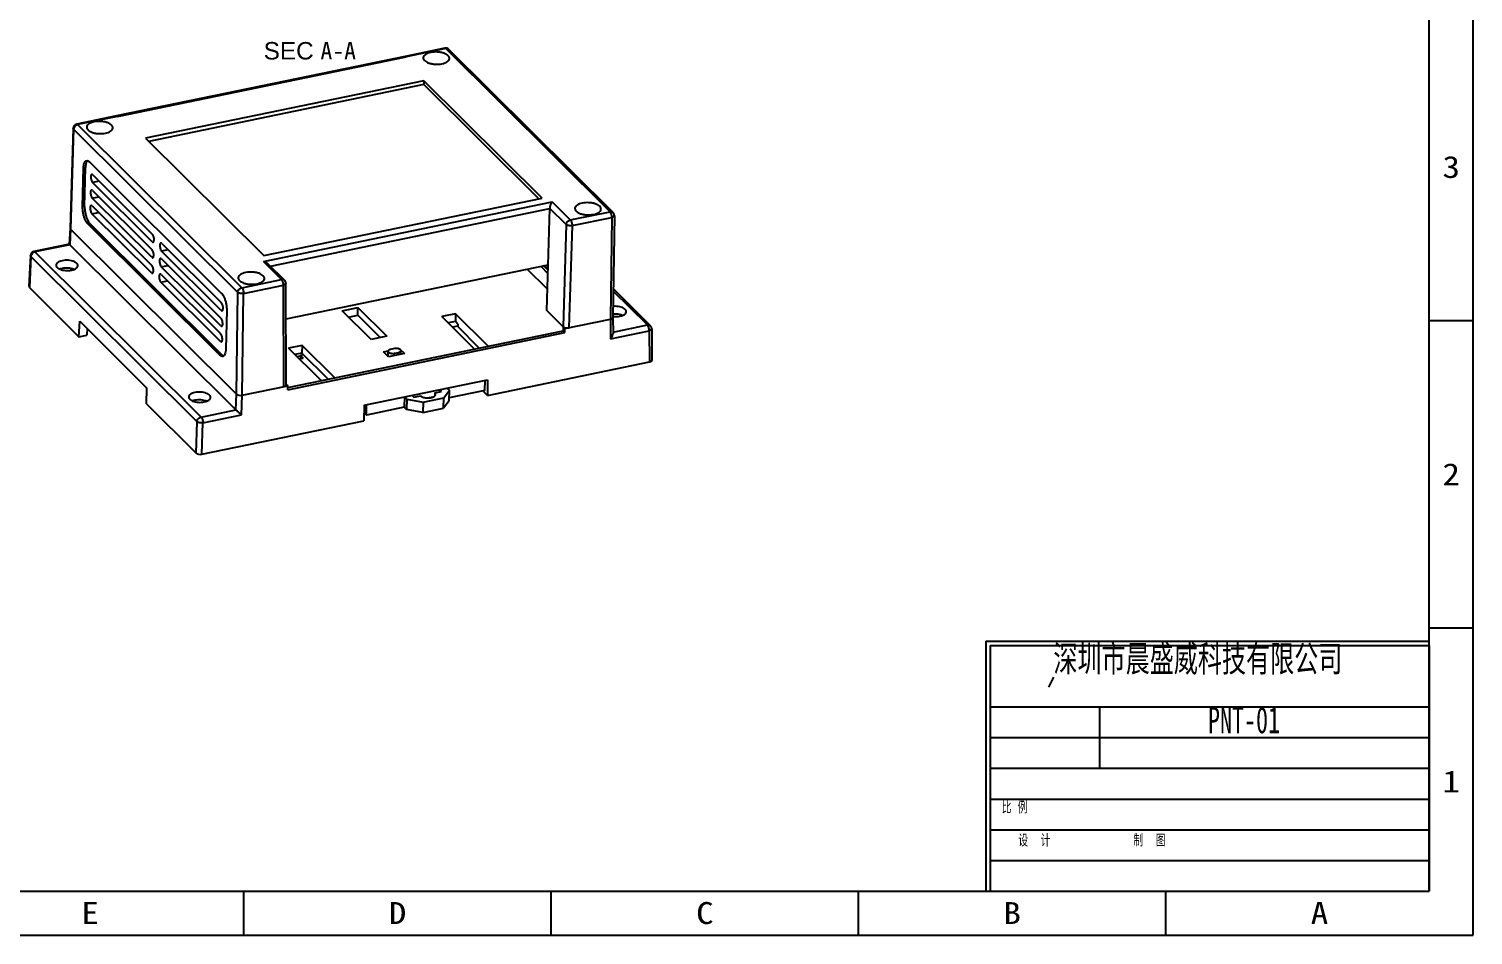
# Model space of a CAD drawing. Header units: millimetres. Extents: x -3453 to -2859, y 3361 to 3781.
# Drawn here: x -3188.4 to -2859.4, y 3361 to 3567.4 of the extents above; entities that cross this region are included whole.
import ezdxf
from ezdxf.enums import TextEntityAlignment as Align

# ---------------------------------------------------------------- set-up
doc = ezdxf.new("R2010")
doc.units = ezdxf.units.MM
doc.header["$LTSCALE"] = 0.5
doc.layers.add('02___PRT_ALL_AXES', color=7, linetype='Continuous')
doc.layers.add('dim', color=3, linetype='Continuous')
doc.styles.add('romans', font='romans.shx', dxfattribs={"width": 0.75, "bigfont": 'fangsong.shx'})
doc.styles.add('TEXTSTYLE_0', font='txt', dxfattribs={"width": 0.8})
doc.styles.add('xs', font='', dxfattribs={"width": 0.67})
doc.styles.add('图框', font='')
doc.styles.get('xs').set_extended_font_data('NSimSun')
doc.styles.get('图框').set_extended_font_data('SimSun')

# ---------------------------------------------------------------- blocks, each defined once
blk = doc.blocks.new('SUN_6HWZ35TKK40GSGJE8VEUYAXIAKM')
at = {"color": 7, "linetype": 'Continuous'}
for p, q in [((0, 0), (0, 420)), ((-10, 10), (-10, 410)), ((-10, 140), (0, 140)), ((-10, 70), (0, 70)), ((-584, 10), (-10, 10)), ((-280, 0), (-280, 10)), ((-210, 0), (-210, 10)), ((-140, 0), (-140, 10)), ((-70, 0), (-70, 10)), ((-594, 0), (0, 0))]:
    blk.add_line(p, q, dxfattribs=at)
at = {"color": 2, "linetype": 'Continuous', "style": 'TEXTSTYLE_0'}
for s, width, p, p2 in [('3', 1.2, (-6.99, 172.5), (-2.99, 172.5)), ('2', 1.2, (-6.99, 102.5), (-2.99, 102.5)), ('1', 2.4, (-6.99, 32.5), (-2.99, 32.5)), ('E', 1.2, (-316.99, 2.53), (-312.99, 2.53)), ('D', 1.2, (-246.99, 2.53), (-242.99, 2.53)), ('C', 1.2, (-176.99, 2.53), (-172.99, 2.53)), ('B', 1.2, (-106.99, 2.53), (-102.99, 2.53)), ('A', 1.2, (-36.99, 2.53), (-32.99, 2.53))]:
    blk.add_text(s, height=5, dxfattribs=dict(at, width=width)).set_placement(p, p2, align=Align.FIT)

msp = doc.modelspace()

# ---------------------------------------------------------------- linework, layer by layer
at = {"color": 7, "linetype": 'Continuous'}
for p, q in [((-3093.6, 3563.023), (-3102.66, 3561.153)), ((-3093.379, 3562.927), (-3102.439, 3561.058)), ((-3055.985, 3525.758), (-3093.379, 3562.927)), ((-3055.3, 3525.584), (-3092.693, 3562.753)), ((-3102.66, 3561.153), (-3168.412, 3547.587)), ((-3168.191, 3547.492), (-3102.439, 3561.058)), ((-3098.362, 3555.595), (-3161.762, 3542.514)), ((-3098.382, 3554.711), (-3161.029, 3541.785)), ((-3098.362, 3555.595), (-3098.382, 3554.711)), ((-3072.226, 3528.712), (-3098.382, 3554.711)), ((-3071.473, 3528.867), (-3098.362, 3555.595)), ((-3168.412, 3547.587), (-3177.472, 3545.718)), ((-3168.191, 3547.492), (-3177.251, 3545.623)), ((-3178.27, 3544.77), (-3178.976, 3521.976)), ((-3178.172, 3544.553), (-3178.878, 3521.765)), ((-3178.172, 3544.553), (-3140.778, 3507.384)), ((-3177.251, 3545.623), (-3139.857, 3508.454)), ((-3161.762, 3542.514), (-3134.873, 3515.786)), ((-3174.58, 3537.097), (-3144.54, 3507.237)), ((-3176.13, 3526.893), (-3175.933, 3535.732)), ((-3175.482, 3535.825), (-3175.933, 3535.732)), ((-3175.679, 3526.986), (-3175.482, 3535.825)), ((-3173.799, 3534.152), (-3160.247, 3520.681)), ((-3173.878, 3530.616), (-3160.325, 3517.145)), ((-3172.333, 3532.695), (-3173.838, 3532.384)), ((-3160.286, 3518.913), (-3173.838, 3532.384)), ((-3175.679, 3526.986), (-3176.13, 3526.893)), ((-3173.956, 3527.081), (-3160.404, 3513.61)), ((-3173.917, 3528.848), (-3172.412, 3529.159)), ((-3160.364, 3515.377), (-3173.917, 3528.848)), ((-3134.927, 3514.428), (-3069.175, 3527.994)), ((-3134.873, 3515.786), (-3071.473, 3528.867)), ((-3133.353, 3513.37), (-3069.665, 3526.511)), ((-3070.389, 3503.234), (-3069.665, 3526.511)), ((-3065.966, 3522.834), (-3069.665, 3526.511)), ((-3065.045, 3523.889), (-3069.175, 3527.994)), ((-3173.995, 3525.313), (-3172.49, 3525.623)), ((-3160.443, 3511.842), (-3173.995, 3525.313)), ((-3065.045, 3523.889), (-3055.985, 3525.758)), ((-3064.633, 3522.592), (-3055.573, 3524.461)), ((-3055.573, 3524.461), (-3055.888, 3501.269)), ((-3055.005, 3524.861), (-3055.32, 3501.677)), ((-3178.976, 3521.98), (-3179.153, 3518.365)), ((-3178.879, 3521.765), (-3179.05, 3518.247)), ((-3178.879, 3521.765), (-3141.093, 3484.207)), ((-3174.443, 3523.047), (-3174.894, 3522.954)), ((-3144.854, 3493.095), (-3174.894, 3522.954)), ((-3144.403, 3493.188), (-3174.443, 3523.047)), ((-3065.966, 3522.834), (-3066.69, 3499.558)), ((-3064.633, 3522.592), (-3065.357, 3499.315)), ((-3179.143, 3518.378), (-3187.207, 3516.714)), ((-3179.057, 3518.254), (-3186.985, 3516.618)), ((-3186.985, 3516.618), (-3149.125, 3478.985)), ((-3141.204, 3480.628), (-3179.05, 3518.247)), ((-3159.9, 3518.993), (-3160.286, 3518.913)), ((-3156.623, 3517.079), (-3158.128, 3516.768)), ((-3144.576, 3503.297), (-3158.128, 3516.768)), ((-3158.089, 3518.536), (-3144.536, 3505.065)), ((-3188.004, 3515.783), (-3188.348, 3508.725)), ((-3187.906, 3515.564), (-3188.25, 3508.511)), ((-3187.906, 3515.564), (-3150.046, 3477.93)), ((-3159.979, 3515.457), (-3160.364, 3515.377)), ((-3158.206, 3513.232), (-3156.701, 3513.543)), ((-3158.167, 3515), (-3144.615, 3501.529)), ((-3134.927, 3514.428), (-3130.797, 3510.323)), ((-3133.912, 3513.926), (-3130.112, 3510.148)), ((-3129.784, 3501.38), (-3070.063, 3513.701)), ((-3071.779, 3513.347), (-3070.125, 3511.703)), ((-3070.101, 3512.47), (-3071.121, 3513.483)), ((-3070.093, 3512.735), (-3070.894, 3513.53)), ((-3178.74, 3512.447), (-3178.733, 3512.811)), ((-3160.057, 3511.921), (-3160.443, 3511.842)), ((-3158.246, 3511.464), (-3144.693, 3497.993)), ((-3144.654, 3499.761), (-3158.206, 3513.232)), ((-3139.857, 3508.454), (-3130.797, 3510.323)), ((-3070.237, 3508.125), (-3074.853, 3512.713)), ((-3188.25, 3508.511), (-3176.951, 3497.279)), ((-3158.285, 3509.697), (-3156.78, 3510.007)), ((-3144.733, 3496.226), (-3158.285, 3509.697)), ((-3141.093, 3484.207), (-3140.778, 3507.384)), ((-3139.76, 3483.964), (-3139.445, 3507.156)), ((-3139.445, 3507.156), (-3130.385, 3509.025)), ((-3130.29, 3485.918), (-3130.385, 3509.025)), ((-3129.722, 3486.33), (-3129.817, 3509.443)), ((-3047.468, 3499.959), (-3055.238, 3507.683)), ((-3046.782, 3499.784), (-3055.231, 3508.183)), ((-3117.017, 3503.206), (-3113.41, 3503.95)), ((-3113.449, 3502.182), (-3113.41, 3503.95)), ((-3113.41, 3503.95), (-3106.806, 3497.386)), ((-3176.951, 3497.279), (-3176.779, 3500.798)), ((-3176.779, 3500.798), (-3161.457, 3485.568)), ((-3144.19, 3503.377), (-3144.576, 3503.297)), ((-3143.304, 3503.299), (-3143.5, 3494.459)), ((-3110.414, 3496.642), (-3117.017, 3503.206)), ((-3115.551, 3501.748), (-3113.449, 3502.182)), ((-3108.312, 3497.075), (-3113.449, 3502.182)), ((-3091.178, 3502.527), (-3094.289, 3501.885)), ((-3086.847, 3494.487), (-3094.289, 3501.885)), ((-3091.217, 3500.759), (-3092.823, 3500.428)), ((-3091.178, 3502.527), (-3091.217, 3500.759)), ((-3090.635, 3500.18), (-3091.217, 3500.759)), ((-3083.735, 3495.129), (-3091.178, 3502.527)), ((-3090.635, 3500.18), (-3090.649, 3499.545)), ((-3066.69, 3499.558), (-3070.389, 3503.234)), ((-3066.259, 3499.129), (-3055.888, 3501.269)), ((-3055.888, 3501.269), (-3055.869, 3496.843)), ((-3055.319, 3501.681), (-3055.304, 3498.041)), ((-3176.951, 3497.279), (-3175.178, 3497.645)), ((-3175.118, 3499.147), (-3175.178, 3497.645)), ((-3144.268, 3499.841), (-3144.654, 3499.761)), ((-3129.4, 3485.212), (-3066.271, 3498.237)), ((-3129.394, 3485.709), (-3066.683, 3498.647)), ((-3106.806, 3497.386), (-3110.414, 3496.642)), ((-3090.766, 3499.661), (-3091.831, 3499.441)), ((-3085.782, 3494.707), (-3090.766, 3499.661)), ((-3066.656, 3499.524), (-3066.683, 3498.647)), ((-3066.271, 3498.237), (-3066.683, 3498.647)), ((-3066.656, 3499.524), (-3066.259, 3499.129)), ((-3066.271, 3498.237), (-3066.259, 3499.129)), ((-3055.869, 3496.843), (-3047.056, 3498.662)), ((-3055.306, 3498.342), (-3047.468, 3499.959)), ((-3047.056, 3498.662), (-3047.026, 3491.541)), ((-3046.487, 3499.079), (-3046.458, 3491.954)), ((-3144.347, 3496.305), (-3144.733, 3496.226)), ((-3126.125, 3495.317), (-3129.236, 3494.675)), ((-3121.793, 3487.277), (-3129.236, 3494.675)), ((-3126.125, 3495.317), (-3126.164, 3493.549)), ((-3118.682, 3487.919), (-3126.125, 3495.317)), ((-3107.608, 3493.853), (-3106.495, 3494.083)), ((-3106.443, 3492.695), (-3107.608, 3493.853)), ((-3106.557, 3492.808), (-3106.531, 3493.977)), ((-3105.061, 3494.57), (-3105.963, 3494.384)), ((-3105.1, 3493.526), (-3104.198, 3493.712)), ((-3104.211, 3494.554), (-3104.001, 3494.597)), ((-3104.211, 3493.155), (-3104.198, 3493.712)), ((-3104.003, 3494.487), (-3104.001, 3494.597)), ((-3104.001, 3494.597), (-3102.836, 3493.439)), ((-3103.649, 3493.271), (-3103.63, 3494.119)), ((-3144.403, 3493.188), (-3144.854, 3493.095)), ((-3144.066, 3492.945), (-3143.977, 3492.914)), ((-3126.164, 3493.549), (-3127.77, 3493.218)), ((-3127.313, 3492.764), (-3126.476, 3492.937)), ((-3126.777, 3492.231), (-3125.848, 3492.423)), ((-3126.473, 3493.045), (-3126.49, 3492.29)), ((-3125.797, 3493.184), (-3126.473, 3493.045)), ((-3126.473, 3493.045), (-3125.848, 3492.423)), ((-3120.187, 3487.608), (-3126.164, 3493.549)), ((-3102.836, 3493.439), (-3106.443, 3492.695)), ((-3105.112, 3492.969), (-3105.1, 3493.526)), ((-3083.912, 3483.931), (-3047.026, 3491.541)), ((-3112.001, 3481.691), (-3083.864, 3487.496)), ((-3084.516, 3485.002), (-3084.463, 3487.372)), ((-3083.864, 3487.496), (-3083.912, 3483.931)), ((-3161.568, 3481.989), (-3161.457, 3485.568)), ((-3141.204, 3480.628), (-3141.093, 3484.207)), ((-3139.898, 3479.506), (-3139.76, 3483.964)), ((-3139.76, 3483.964), (-3129.388, 3486.104)), ((-3129.722, 3486.436), (-3129.388, 3486.104)), ((-3129.4, 3485.212), (-3129.388, 3486.104)), ((-3101.102, 3483.955), (-3100.67, 3483.526)), ((-3100.67, 3483.526), (-3099.137, 3483.842)), ((-3095.891, 3484.512), (-3095.907, 3483.782)), ((-3095.891, 3484.512), (-3094.358, 3484.829)), ((-3094.789, 3485.242), (-3094.801, 3484.737)), ((-3094.358, 3484.829), (-3094.776, 3485.245)), ((-3093.874, 3483.374), (-3092.558, 3485.096)), ((-3092.558, 3485.096), (-3093.063, 3485.598)), ((-3092.611, 3482.71), (-3092.558, 3485.096)), ((-3084.516, 3485.002), (-3092.597, 3483.334)), ((-3084.775, 3484.789), (-3084.772, 3484.949)), ((-3083.912, 3483.931), (-3084.775, 3484.789)), ((-3161.568, 3481.989), (-3150.269, 3470.758)), ((-3149.125, 3478.985), (-3141.197, 3480.621)), ((-3112.001, 3481.691), (-3112.05, 3478.125)), ((-3111.481, 3479.438), (-3111.429, 3481.809)), ((-3102.869, 3481.215), (-3111.481, 3479.438)), ((-3102.816, 3483.586), (-3102.869, 3481.215)), ((-3102.351, 3480.7), (-3102.869, 3481.215)), ((-3102.298, 3483.087), (-3102.803, 3483.589)), ((-3102.298, 3483.087), (-3102.351, 3480.7)), ((-3098.617, 3480.02), (-3102.351, 3480.7)), ((-3102.298, 3483.087), (-3098.564, 3482.407)), ((-3098.564, 3482.407), (-3098.617, 3480.02)), ((-3098.617, 3480.02), (-3093.927, 3480.988)), ((-3098.564, 3482.407), (-3093.874, 3483.374)), ((-3096.324, 3483.533), (-3097.222, 3483.348)), ((-3093.927, 3480.988), (-3093.874, 3483.374)), ((-3092.611, 3482.71), (-3093.927, 3480.988)), ((-3150.269, 3470.758), (-3150.046, 3477.93)), ((-3148.936, 3470.515), (-3112.05, 3478.125)), ((-3148.936, 3470.515), (-3148.712, 3477.688)), ((-3148.712, 3477.688), (-3139.898, 3479.506)), ((-3112.025, 3479.978), (-3111.481, 3479.438))]:
    msp.add_line(p, q, dxfattribs=at)
for p, q in [((-2970.397, 3427.956), (-2970.397, 3370.956)), ((-2970.397, 3427.956), (-2869.397, 3427.956)), ((-2969.397, 3426.956), (-2869.397, 3426.956)), ((-2969.397, 3426.956), (-2969.397, 3370.956)), ((-2869.397, 3426.956), (-2869.397, 3370.956)), ((-2969.397, 3412.956), (-2869.397, 3412.956)), ((-2944.397, 3398.956), (-2944.397, 3412.956)), ((-2969.397, 3405.956), (-2869.397, 3405.956)), ((-2969.397, 3398.956), (-2869.397, 3398.956)), ((-2969.397, 3391.956), (-2869.397, 3391.956)), ((-2969.397, 3384.956), (-2869.397, 3384.956)), ((-2969.397, 3377.956), (-2869.397, 3377.956)), ((-2969.397, 3370.956), (-2869.397, 3370.956))]:
    msp.add_line(p, q)
for centre, radius, start, end in [((-3093.398, 3562.039), 1.004, 84.73997, 101.62279), ((-3093.398, 3562.043), 1, 45.16819, 84.70372), ((-3177.27, 3544.739), 1, 101.6663, 178.22399), ((-3174.551, 3536.802), 0.729, 134.39261, 138.05145), ((-3174.577, 3536.828), 0.693, 129.65096, 134.39599), ((-3175.215, 3536.641), 0.76, 65.41006, 66.89066), ((-3056.005, 3524.874), 1, 359.22081, 45.19609), ((-3187.005, 3515.735), 1, 101.65941, 177.2283), ((-3130.817, 3509.439), 1, 0.23366, 45.19366), ((-3047.487, 3499.076), 0.999, 0.13919, 45.18049), ((-3143.768, 3493.644), 0.76, 245.41006, 246.89066), ((-3144.431, 3493.482), 0.729, 314.39261, 318.05145)]:
    msp.add_arc(centre, radius, start, end, dxfattribs=at)
for centre, ratio, start_param, end_param in [((-3177.977, 3521.951), 0.4672593, 9.4124501, 9.8816141), ((-3178.148, 3518.433), 0.4671032, -2.7020065, -2.6848578), ((-3187.348, 3508.697), 0.4671032, 3.1292648, 3.5983275), ((-3056.319, 3501.698), 0.4672593, -1.1139602, 0.0125566), ((-3065.789, 3499.744), 0.4673285, -2.6848432, -1.1143515), ((-3047.458, 3491.97), 0.4671032, -1.1137569, 0.0125566), ((-3140.191, 3484.393), 0.4672593, -2.6847565, -1.1139602), ((-3130.722, 3486.347), 0.4671032, -1.1137569, 0.0125566), ((-3140.303, 3480.814), 0.4673285, -2.6848432, -2.6676945), ((-3149.367, 3470.944), 0.4673285, -2.6848432, -1.1143515)]:
    msp.add_ellipse(centre, major_axis=(1, -0.022), ratio=ratio, start_param=start_param, end_param=end_param, dxfattribs=at)
for points, start_tangent, end_tangent in [([(-3093.379, 3562.927), (-3093.512, 3563.016), (-3093.6, 3563.022)], (-0.7092327, 0.7049744), (-0.9844935, -0.1754209)), ([(-3092.693, 3562.753), (-3092.856, 3562.87), (-3093.105, 3562.942), (-3093.379, 3562.927)], (-0.7103468, 0.7038518), (-0.9793716, -0.2020674)), ([(-3092.862, 3561.314), (-3093.287, 3561.627), (-3093.867, 3561.88), (-3094.561, 3562.057), (-3095.323, 3562.145), (-3096.101, 3562.139), (-3096.841, 3562.039), (-3097.494, 3561.852), (-3098.014, 3561.59), (-3098.367, 3561.272), (-3098.528, 3560.918), (-3098.536, 3560.819)], (-0.7092327, 0.7049744), (-0.0048132, -0.9999884)), ([(-3098.536, 3560.819), (-3098.486, 3560.554), (-3098.244, 3560.204)], (-0.0048132, -0.9999884), (0.7092327, -0.7049744)), ([(-3098.244, 3560.204), (-3097.819, 3559.891), (-3097.24, 3559.638), (-3096.546, 3559.461), (-3095.784, 3559.373), (-3095.006, 3559.379), (-3094.266, 3559.479), (-3093.613, 3559.666), (-3093.093, 3559.928), (-3092.74, 3560.246), (-3092.579, 3560.6), (-3092.571, 3560.686)], (0.7092327, -0.7049744), (0.0240543, 0.9997107)), ([(-3092.571, 3560.686), (-3092.621, 3560.964), (-3092.862, 3561.314)], (0.0240543, 0.9997107), (-0.7092327, 0.7049744)), ([(-3169.52, 3545.498), (-3169.945, 3545.811), (-3170.524, 3546.064), (-3171.218, 3546.241), (-3171.98, 3546.329), (-3172.758, 3546.323), (-3173.498, 3546.223), (-3174.151, 3546.036), (-3174.671, 3545.774), (-3175.024, 3545.455), (-3175.185, 3545.102), (-3175.193, 3545.003)], (-0.7092327, 0.7049744), (-0.0048132, -0.9999884)), ([(-3178.172, 3544.553), (-3178.261, 3544.699), (-3178.269, 3544.77)], (-0.6963852, 0.7176682), (0.0338639, 0.9994265)), ([(-3177.251, 3545.623), (-3177.531, 3545.521), (-3177.786, 3545.343), (-3177.991, 3545.103), (-3178.123, 3544.83), (-3178.172, 3544.553)], (-0.9793716, -0.2020674), (-0.0222077, -0.9997534)), ([(-3177.472, 3545.717), (-3177.384, 3545.712), (-3177.251, 3545.623)], (0.9845119, 0.1753178), (0.7092327, -0.7049744)), ([(-3175.193, 3545.003), (-3175.143, 3544.738), (-3174.902, 3544.388)], (-0.0048132, -0.9999884), (0.7092327, -0.7049744)), ([(-3174.902, 3544.388), (-3174.477, 3544.075), (-3173.897, 3543.822), (-3173.203, 3543.645), (-3172.441, 3543.557), (-3171.663, 3543.563), (-3170.923, 3543.663), (-3170.27, 3543.85), (-3169.75, 3544.112), (-3169.397, 3544.43), (-3169.236, 3544.784), (-3169.228, 3544.87)], (0.7092327, -0.7049744), (0.0240543, 0.9997107)), ([(-3169.228, 3544.87), (-3169.278, 3545.148), (-3169.52, 3545.498)], (0.0240543, 0.9997107), (-0.7092327, 0.7049744)), ([(-3175.933, 3535.732), (-3175.874, 3536.375), (-3175.73, 3536.886), (-3175.512, 3537.23), (-3175.245, 3537.383)], (0.0222077, 0.9997534), (0.9784181, 0.2066352)), ([(-3175.094, 3537.29), (-3175.279, 3536.979), (-3175.423, 3536.468), (-3175.482, 3535.825)], (-0.6686949, -0.7435369), (-0.0222077, -0.9997534)), ([(-3175.245, 3537.383), (-3175.235, 3537.385), (-3174.917, 3537.34)], (0.9784181, 0.2066352), (0.9197773, -0.3924406)), ([(-3174.899, 3537.332), (-3174.58, 3537.097)], (0.9093307, -0.4160742), (0.7092327, -0.7049744)), ([(-3174.02, 3534.245), (-3174.081, 3534.221), (-3174.183, 3534.082), (-3174.24, 3533.844), (-3174.247, 3533.537), (-3174.202, 3533.198), (-3174.111, 3532.867), (-3173.985, 3532.584), (-3173.838, 3532.384)], (-0.9802522, -0.1977515), (0.7092327, -0.7049744)), ([(-3173.799, 3534.152), (-3173.948, 3534.245), (-3174.02, 3534.245)], (-0.7092327, 0.7049744), (-0.9802522, -0.1977515)), ([(-3174.099, 3530.709), (-3174.16, 3530.685), (-3174.261, 3530.546), (-3174.319, 3530.308), (-3174.326, 3530.001), (-3174.281, 3529.662), (-3174.19, 3529.331), (-3174.063, 3529.048), (-3173.917, 3528.848)], (-0.9802522, -0.1977515), (0.7092327, -0.7049744)), ([(-3173.878, 3530.616), (-3174.026, 3530.71), (-3174.099, 3530.709)], (-0.7092327, 0.7049744), (-0.9802522, -0.1977515)), ([(-3174.894, 3522.954), (-3175.227, 3523.378), (-3175.533, 3523.953), (-3175.792, 3524.641), (-3175.986, 3525.395), (-3176.101, 3526.163), (-3176.13, 3526.893)], (-0.7092327, 0.7049744), (0.0222077, 0.9997534)), ([(-3175.679, 3526.986), (-3175.65, 3526.256), (-3175.535, 3525.488), (-3175.341, 3524.734), (-3175.082, 3524.046), (-3174.776, 3523.471), (-3174.443, 3523.047)], (-0.0222077, -0.9997534), (0.7092327, -0.7049744)), ([(-3174.177, 3527.173), (-3174.238, 3527.15), (-3174.34, 3527.01), (-3174.397, 3526.773), (-3174.404, 3526.466), (-3174.359, 3526.126), (-3174.268, 3525.795), (-3174.142, 3525.513), (-3173.995, 3525.313)], (-0.9802522, -0.1977515), (0.7092327, -0.7049744)), ([(-3173.956, 3527.081), (-3174.105, 3527.174), (-3174.177, 3527.173)], (-0.7092327, 0.7049744), (-0.9802522, -0.1977515)), ([(-3069.665, 3526.511), (-3069.631, 3526.825), (-3069.565, 3527.128), (-3069.478, 3527.403), (-3069.38, 3527.642), (-3069.277, 3527.841), (-3069.175, 3527.994)], (0.0311061, 0.9995161), (0.6073544, 0.794431)), ([(-3064.007, 3526.498), (-3063.958, 3526.233), (-3063.716, 3525.883)], (-0.0048132, -0.9999884), (0.7092327, -0.7049744)), ([(-3058.334, 3526.993), (-3058.759, 3527.306), (-3059.338, 3527.559), (-3060.033, 3527.736), (-3060.795, 3527.824), (-3061.573, 3527.818), (-3062.313, 3527.718), (-3062.965, 3527.531), (-3063.486, 3527.269), (-3063.839, 3526.951), (-3063.999, 3526.597), (-3064.007, 3526.498)], (-0.7092327, 0.7049744), (-0.0048132, -0.9999884)), ([(-3058.043, 3526.365), (-3058.092, 3526.643), (-3058.334, 3526.993)], (0.0240543, 0.9997107), (-0.7092327, 0.7049744)), ([(-3065.966, 3522.834), (-3065.912, 3523.115), (-3065.776, 3523.385), (-3065.57, 3523.619), (-3065.317, 3523.792), (-3065.045, 3523.889)], (0.039844, 0.9992059), (0.9793716, 0.2020674)), ([(-3065.045, 3523.889), (-3064.914, 3523.716), (-3064.797, 3523.474), (-3064.707, 3523.188), (-3064.65, 3522.884), (-3064.633, 3522.592)], (0.7092327, -0.7049744), (-0.0135739, -0.9999079)), ([(-3063.716, 3525.883), (-3063.291, 3525.57), (-3062.712, 3525.317), (-3062.017, 3525.14), (-3061.255, 3525.052), (-3060.478, 3525.058), (-3059.737, 3525.158), (-3059.085, 3525.345), (-3058.564, 3525.607), (-3058.212, 3525.925), (-3058.051, 3526.279), (-3058.043, 3526.365)], (0.7092327, -0.7049744), (0.0240543, 0.9997107)), ([(-3055.985, 3525.758), (-3055.706, 3525.772), (-3055.457, 3525.698), (-3055.3, 3525.584)], (0.9793716, 0.2020674), (0.7107865, -0.7034078)), ([(-3055.573, 3524.461), (-3055.589, 3524.748), (-3055.645, 3525.052), (-3055.737, 3525.341), (-3055.853, 3525.584), (-3055.985, 3525.758)], (0.0135739, 0.9999079), (-0.7092327, 0.7049744)), ([(-3055.006, 3524.861), (-3055.021, 3524.782), (-3055.125, 3524.649), (-3055.315, 3524.539), (-3055.573, 3524.461)], (-0.0197323, -0.9998053), (-0.9793716, -0.2020674)), ([(-3160.065, 3518.82), (-3160.004, 3518.844), (-3159.902, 3518.983), (-3159.845, 3519.221), (-3159.838, 3519.528), (-3159.883, 3519.868), (-3159.974, 3520.199), (-3160.1, 3520.481), (-3160.247, 3520.681)], (0.9802522, 0.1977515), (-0.7092327, 0.7049744)), ([(-3064.633, 3522.592), (-3064.927, 3522.559), (-3065.24, 3522.57), (-3065.538, 3522.623), (-3065.787, 3522.715), (-3065.966, 3522.834)], (-0.9825827, -0.1858259), (-0.7225562, 0.6913122)), ([(-3186.985, 3516.618), (-3187.262, 3516.519), (-3187.514, 3516.345), (-3187.717, 3516.112), (-3187.852, 3515.843), (-3187.906, 3515.564)], (-0.9793716, -0.2020674), (-0.039844, -0.9992059)), ([(-3187.207, 3516.713), (-3187.116, 3516.706), (-3186.985, 3516.618)], (0.9847656, 0.173887), (0.7092327, -0.7049744)), ([(-3179.143, 3518.37), (-3179.144, 3518.354), (-3179.057, 3518.254)], (-0.2819841, -0.9594191), (0.6935904, -0.7203696)), ([(-3160.143, 3515.285), (-3160.083, 3515.308), (-3159.981, 3515.448), (-3159.923, 3515.685), (-3159.916, 3515.992), (-3159.961, 3516.332), (-3160.052, 3516.663), (-3160.179, 3516.945), (-3160.325, 3517.145)], (0.9802522, 0.1977515), (-0.7092327, 0.7049744)), ([(-3160.286, 3518.913), (-3160.137, 3518.82), (-3160.065, 3518.82)], (0.7092327, -0.7049744), (0.9802522, 0.1977515)), ([(-3158.31, 3518.629), (-3158.371, 3518.605), (-3158.472, 3518.466), (-3158.53, 3518.228), (-3158.537, 3517.921), (-3158.492, 3517.581), (-3158.401, 3517.251), (-3158.274, 3516.968), (-3158.128, 3516.768)], (-0.9802522, -0.1977515), (0.7092327, -0.7049744)), ([(-3158.089, 3518.536), (-3158.237, 3518.629), (-3158.31, 3518.629)], (-0.7092327, 0.7049744), (-0.9802522, -0.1977515)), ([(-3187.906, 3515.564), (-3187.995, 3515.707), (-3188.003, 3515.783)], (-0.6961148, 0.7179305), (0.047274, 0.998882)), ([(-3160.222, 3511.749), (-3160.161, 3511.773), (-3160.059, 3511.912), (-3160.002, 3512.15), (-3159.995, 3512.457), (-3160.04, 3512.796), (-3160.131, 3513.127), (-3160.257, 3513.41), (-3160.404, 3513.61)], (0.9802522, 0.1977515), (-0.7092327, 0.7049744)), ([(-3160.364, 3515.377), (-3160.216, 3515.284), (-3160.143, 3515.285)], (0.7092327, -0.7049744), (0.9802522, 0.1977515)), ([(-3158.388, 3515.093), (-3158.449, 3515.069), (-3158.551, 3514.93), (-3158.608, 3514.692), (-3158.615, 3514.385), (-3158.57, 3514.046), (-3158.479, 3513.715), (-3158.353, 3513.432), (-3158.206, 3513.232)], (-0.9802522, -0.1977515), (0.7092327, -0.7049744)), ([(-3158.167, 3515), (-3158.316, 3515.094), (-3158.388, 3515.093)], (-0.7092327, 0.7049744), (-0.9802522, -0.1977515)), ([(-3134.927, 3514.428), (-3134.64, 3514.355), (-3134.353, 3514.236), (-3134.085, 3514.073), (-3133.912, 3513.926)], (0.9838055, -0.1792392), (0.7104108, -0.7037873)), ([(-3160.443, 3511.842), (-3160.294, 3511.748), (-3160.222, 3511.749)], (0.7092327, -0.7049744), (0.9802522, 0.1977515)), ([(-3158.467, 3511.557), (-3158.528, 3511.533), (-3158.629, 3511.394), (-3158.687, 3511.157), (-3158.694, 3510.85), (-3158.649, 3510.51), (-3158.558, 3510.179), (-3158.431, 3509.897), (-3158.285, 3509.697)], (-0.9802522, -0.1977515), (0.7092327, -0.7049744)), ([(-3158.246, 3511.464), (-3158.395, 3511.558), (-3158.467, 3511.557)], (-0.7092327, 0.7049744), (-0.9802522, -0.1977515)), ([(-3134.991, 3511.177), (-3135.416, 3511.489), (-3135.996, 3511.743), (-3136.69, 3511.92), (-3137.452, 3512.008), (-3138.23, 3512.002), (-3138.97, 3511.902), (-3139.623, 3511.715), (-3140.143, 3511.453), (-3140.496, 3511.134), (-3140.657, 3510.781), (-3140.665, 3510.682)], (-0.7092327, 0.7049744), (-0.0048132, -0.9999884)), ([(-3140.665, 3510.682), (-3140.615, 3510.417), (-3140.373, 3510.067)], (-0.0048132, -0.9999884), (0.7092327, -0.7049744)), ([(-3140.373, 3510.067), (-3139.948, 3509.754), (-3139.369, 3509.501), (-3138.674, 3509.324), (-3137.912, 3509.236), (-3137.135, 3509.242), (-3136.394, 3509.342), (-3135.742, 3509.529), (-3135.221, 3509.791), (-3134.869, 3510.109), (-3134.708, 3510.463), (-3134.7, 3510.549)], (0.7092327, -0.7049744), (0.0240543, 0.9997107)), ([(-3134.7, 3510.549), (-3134.75, 3510.827), (-3134.991, 3511.177)], (0.0240543, 0.9997107), (-0.7092327, 0.7049744)), ([(-3130.797, 3510.323), (-3130.521, 3510.337), (-3130.274, 3510.265), (-3130.112, 3510.148)], (0.9793716, 0.2020674), (0.7107121, -0.703483)), ([(-3130.385, 3509.025), (-3130.401, 3509.313), (-3130.457, 3509.616), (-3130.549, 3509.906), (-3130.665, 3510.148), (-3130.797, 3510.323)], (0.0135739, 0.9999079), (-0.7092327, 0.7049744)), ([(-3144.54, 3507.237), (-3144.207, 3506.814), (-3143.9, 3506.239), (-3143.641, 3505.551), (-3143.448, 3504.797), (-3143.333, 3504.029), (-3143.304, 3503.299)], (0.7092327, -0.7049744), (-0.0222077, -0.9997534)), ([(-3140.778, 3507.384), (-3140.728, 3507.667), (-3140.593, 3507.941), (-3140.387, 3508.179), (-3140.132, 3508.355), (-3139.857, 3508.454)], (0.0222077, 0.9997534), (0.9793716, 0.2020674)), ([(-3139.445, 3507.156), (-3139.739, 3507.119), (-3140.052, 3507.125), (-3140.35, 3507.175), (-3140.6, 3507.264), (-3140.778, 3507.384)], (-0.9793716, -0.2020674), (-0.7222933, 0.6915869)), ([(-3139.857, 3508.454), (-3139.726, 3508.28), (-3139.609, 3508.039), (-3139.518, 3507.752), (-3139.462, 3507.448), (-3139.445, 3507.156)], (0.7092327, -0.7049744), (-0.0135739, -0.9999079)), ([(-3129.818, 3509.443), (-3129.833, 3509.359), (-3129.937, 3509.223), (-3130.127, 3509.108), (-3130.385, 3509.025)], (-0.0040099, -0.999992), (-0.9759183, -0.2181363)), ([(-3144.354, 3503.204), (-3144.294, 3503.228), (-3144.192, 3503.367), (-3144.134, 3503.605), (-3144.127, 3503.912), (-3144.172, 3504.251), (-3144.263, 3504.582), (-3144.39, 3504.865), (-3144.536, 3505.065)], (0.9802522, 0.1977515), (-0.7092327, 0.7049744)), ([(-3144.433, 3499.669), (-3144.372, 3499.692), (-3144.27, 3499.832), (-3144.213, 3500.069), (-3144.206, 3500.376), (-3144.251, 3500.716), (-3144.342, 3501.047), (-3144.468, 3501.329), (-3144.615, 3501.529)], (0.9802522, 0.1977515), (-0.7092327, 0.7049744)), ([(-3144.576, 3503.297), (-3144.427, 3503.204), (-3144.354, 3503.204)], (0.7092327, -0.7049744), (0.9802522, 0.1977515)), ([(-3144.511, 3496.133), (-3144.451, 3496.157), (-3144.349, 3496.296), (-3144.291, 3496.534), (-3144.285, 3496.841), (-3144.329, 3497.18), (-3144.421, 3497.511), (-3144.547, 3497.793), (-3144.693, 3497.993)], (0.9802522, 0.1977515), (-0.7092327, 0.7049744)), ([(-3144.654, 3499.761), (-3144.505, 3499.668), (-3144.433, 3499.669)], (0.7092327, -0.7049744), (0.9802522, 0.1977515)), ([(-3055.869, 3496.843), (-3055.685, 3497.086), (-3055.523, 3497.349), (-3055.396, 3497.621), (-3055.32, 3497.889), (-3055.304, 3498.046)], (0.6415474, 0.7670834), (-0.0035909, 0.9999936)), ([(-3047.468, 3499.959), (-3047.193, 3499.974), (-3046.946, 3499.902), (-3046.783, 3499.784)], (0.9793716, 0.2020674), (0.7102905, -0.7039087)), ([(-3047.056, 3498.662), (-3047.073, 3498.955), (-3047.13, 3499.26), (-3047.222, 3499.549), (-3047.339, 3499.789), (-3047.468, 3499.959)], (0.0135739, 0.9999079), (-0.7092327, 0.7049744)), ([(-3046.489, 3499.078), (-3046.503, 3498.998), (-3046.607, 3498.86), (-3046.797, 3498.745), (-3047.056, 3498.662)], (-0.0084646, -0.9999642), (-0.9759183, -0.2181363)), ([(-3144.733, 3496.226), (-3144.584, 3496.132), (-3144.511, 3496.133)], (0.7092327, -0.7049744), (0.9802522, 0.1977515)), ([(-3143.5, 3494.459), (-3143.56, 3493.817), (-3143.703, 3493.306), (-3143.889, 3492.995)], (-0.0222077, -0.9997534), (-0.6686949, -0.7435369)), ([(-3106.53, 3493.977), (-3106.523, 3493.91), (-3106.434, 3493.769), (-3106.256, 3493.645), (-3106.008, 3493.552), (-3105.713, 3493.498), (-3105.4, 3493.489), (-3105.1, 3493.526)], (-0.0263366, -0.9996531), (0.9793716, 0.2020674)), ([(-3105.963, 3494.384), (-3106.221, 3494.305), (-3106.411, 3494.192), (-3106.515, 3494.056), (-3106.53, 3493.977)], (-0.9793716, -0.2020674), (-0.0263366, -0.9996531)), ([(-3103.631, 3494.119), (-3103.639, 3494.185), (-3103.728, 3494.327), (-3103.906, 3494.45), (-3104.154, 3494.543), (-3104.449, 3494.597), (-3104.762, 3494.606), (-3105.061, 3494.57)], (0.0263366, 0.9996531), (-0.9793716, -0.2020674)), ([(-3104.198, 3493.712), (-3103.941, 3493.79), (-3103.751, 3493.903), (-3103.647, 3494.039), (-3103.631, 3494.119)], (0.9793716, 0.2020674), (0.0263366, 0.9996531)), ([(-3144.189, 3492.808), (-3144.199, 3492.806), (-3144.517, 3492.852), (-3144.854, 3493.095)], (-0.9784181, -0.2066352), (-0.7092327, 0.7049744)), ([(-3144.403, 3493.188), (-3144.084, 3492.953)], (0.7092327, -0.7049744), (0.9093307, -0.4160742)), ([(-3143.921, 3492.961), (-3144.189, 3492.808)], (-0.7147695, -0.6993601), (-0.9784181, -0.2066352)), ([(-3099.137, 3483.842), (-3098.905, 3483.668), (-3098.591, 3483.522), (-3098.215, 3483.415), (-3097.797, 3483.352), (-3097.365, 3483.337), (-3096.937, 3483.371), (-3096.548, 3483.451), (-3096.211, 3483.575), (-3095.952, 3483.732), (-3095.783, 3483.917), (-3095.716, 3484.115), (-3095.714, 3484.137)], (0.7092327, -0.7049744), (0.0180897, 0.9998364)), ([(-3095.714, 3484.137), (-3095.752, 3484.318), (-3095.891, 3484.512)], (0.0180897, 0.9998364), (-0.7092327, 0.7049744)), ([(-3141.197, 3480.621), (-3141.012, 3480.451), (-3140.789, 3480.254), (-3140.554, 3480.052), (-3140.32, 3479.854), (-3140.098, 3479.669), (-3139.898, 3479.506)], (0.7241061, -0.6896886), (0.7769052, -0.6296176)), ([(-3150.046, 3477.93), (-3149.993, 3478.205), (-3149.859, 3478.474), (-3149.655, 3478.71), (-3149.402, 3478.885), (-3149.125, 3478.985)], (0.039844, 0.9992059), (0.9793716, 0.2020674)), ([(-3148.712, 3477.688), (-3149.012, 3477.655), (-3149.325, 3477.666), (-3149.62, 3477.72), (-3149.868, 3477.811), (-3150.046, 3477.93)], (-0.9825827, -0.1858259), (-0.7225562, 0.6913122)), ([(-3149.125, 3478.985), (-3148.993, 3478.811), (-3148.876, 3478.568), (-3148.785, 3478.278), (-3148.729, 3477.975), (-3148.712, 3477.688)], (0.7092327, -0.7049744), (-0.0135739, -0.9999079))]:
    msp.add_spline(points, degree=3, dxfattribs=dict(at, start_tangent=start_tangent, end_tangent=end_tangent))
at = {"layer": '02___PRT_ALL_AXES', "color": 7, "linetype": 'Continuous'}
for points, start_tangent, end_tangent in [([(-3182.178, 3513.591), (-3182.147, 3513.391), (-3181.934, 3513.07)], (-0.0165349, -0.9998633), (0.7092327, -0.7049744)), ([(-3177.425, 3514.001), (-3177.82, 3514.284), (-3178.366, 3514.507), (-3179.019, 3514.651), (-3179.725, 3514.704), (-3180.427, 3514.663), (-3181.069, 3514.531), (-3181.598, 3514.318), (-3181.972, 3514.041), (-3182.16, 3513.724), (-3182.178, 3513.591)], (-0.7092327, 0.7049744), (-0.0165349, -0.9998633)), ([(-3181.934, 3513.07), (-3181.539, 3512.787), (-3180.993, 3512.564), (-3180.341, 3512.42), (-3179.635, 3512.367), (-3178.933, 3512.408), (-3178.291, 3512.54), (-3177.762, 3512.753), (-3177.388, 3513.029), (-3177.2, 3513.347), (-3177.182, 3513.48)], (0.7092327, -0.7049744), (0.0165349, 0.9998633)), ([(-3177.182, 3513.48), (-3177.212, 3513.68), (-3177.425, 3514.001)], (0.0165349, 0.9998633), (-0.7092327, 0.7049744)), ([(-3178.098, 3512.629), (-3178.406, 3512.739), (-3179.058, 3512.883), (-3179.764, 3512.936), (-3180.466, 3512.895), (-3181.108, 3512.763), (-3181.3, 3512.7)], (-0.9232919, 0.3840991), (-0.9396206, -0.3422179)), ([(-3052.519, 3503.507), (-3052.914, 3503.791), (-3053.46, 3504.013), (-3054.112, 3504.157), (-3054.818, 3504.211), (-3055.286, 3504.194)], (-0.7092327, 0.7049744), (-0.9967496, -0.0805624)), ([(-3052.275, 3502.986), (-3052.306, 3503.186), (-3052.519, 3503.507)], (0.0165349, 0.9998633), (-0.7092327, 0.7049744)), ([(-3055.317, 3501.911), (-3054.728, 3501.873), (-3054.026, 3501.914), (-3053.384, 3502.047), (-3052.855, 3502.26), (-3052.481, 3502.536), (-3052.293, 3502.854), (-3052.275, 3502.986)], (0.9926668, -0.1208825), (0.0165349, 0.9998633)), ([(-3053.191, 3502.135), (-3053.499, 3502.245), (-3054.152, 3502.389), (-3054.857, 3502.443), (-3055.31, 3502.428)], (-0.9232919, 0.3840991), (-0.9969894, -0.0775375)), ([(-3147.213, 3483.97), (-3147.608, 3484.253), (-3148.154, 3484.476), (-3148.806, 3484.62), (-3149.512, 3484.673), (-3150.215, 3484.632), (-3150.856, 3484.5), (-3151.385, 3484.287), (-3151.759, 3484.01), (-3151.947, 3483.693), (-3151.965, 3483.56)], (-0.7092327, 0.7049744), (-0.0165349, -0.9998633)), ([(-3146.97, 3483.449), (-3147, 3483.649), (-3147.213, 3483.97)], (0.0165349, 0.9998633), (-0.7092327, 0.7049744)), ([(-3151.965, 3483.56), (-3151.935, 3483.36), (-3151.722, 3483.039)], (-0.0165349, -0.9998633), (0.7092327, -0.7049744)), ([(-3151.722, 3483.039), (-3151.327, 3482.756), (-3150.781, 3482.533), (-3150.128, 3482.389), (-3149.422, 3482.336), (-3148.72, 3482.377), (-3148.078, 3482.509), (-3147.549, 3482.722), (-3147.175, 3482.998), (-3146.987, 3483.316), (-3146.97, 3483.449)], (0.7092327, -0.7049744), (0.0165349, 0.9998633)), ([(-3147.885, 3482.598), (-3148.193, 3482.708), (-3148.846, 3482.852), (-3149.552, 3482.905), (-3150.254, 3482.864), (-3150.896, 3482.732), (-3151.088, 3482.669)], (-0.9232919, 0.3840991), (-0.9396206, -0.3422179))]:
    msp.add_spline(points, degree=3, dxfattribs=dict(at, start_tangent=start_tangent, end_tangent=end_tangent))
at = {"layer": 'dim'}
msp.add_line((-2954.987, 3419.749), (-2956.128, 3417.427), dxfattribs=at)

# ---------------------------------------------------------------- block references
msp.add_blockref('SUN_6HWZ35TKK40GSGJE8VEUYAXIAKM', (-2859.397, 3360.956), dxfattribs=at)

# ---------------------------------------------------------------- texts
at = {"color": 3, "linetype": 'Continuous', "style": 'romans', "width": 0.75}
for s, p in [('比 例', (-2966.763, 3388.654)), ('设  计', (-2962.976, 3381.121)), ('制  图', (-2936.752, 3381.147))]:
    msp.add_text(s, height=2.8, dxfattribs=at).set_placement(p)
at = {"color": 2, "linetype": 'Continuous', "insert": (-3113.848, 3564.419), "char_height": 3.96875, "width": 40.88471, "attachment_point": 3, "line_spacing_factor": 0.9, "style": '图框'}
msp.add_mtext('{\\fArial|b0|i0|c0|p32;SEC }A-A', dxfattribs=at)
at = {"layer": 'dim', "char_height": 6, "attachment_point": 1, "style": 'xs'}
for s, width, insert in [('深圳市晨盛威科技有限公司', 85.58982, (-2954.987, 3426.956)), ('PNT-01', 47.1405, (-2919.781, 3412.956))]:
    msp.add_mtext_dynamic_manual_height_columns(s, width=width, gutter_width=30, heights=[0], dxfattribs=dict(at, insert=insert))

doc.saveas('drawing.dxf')
